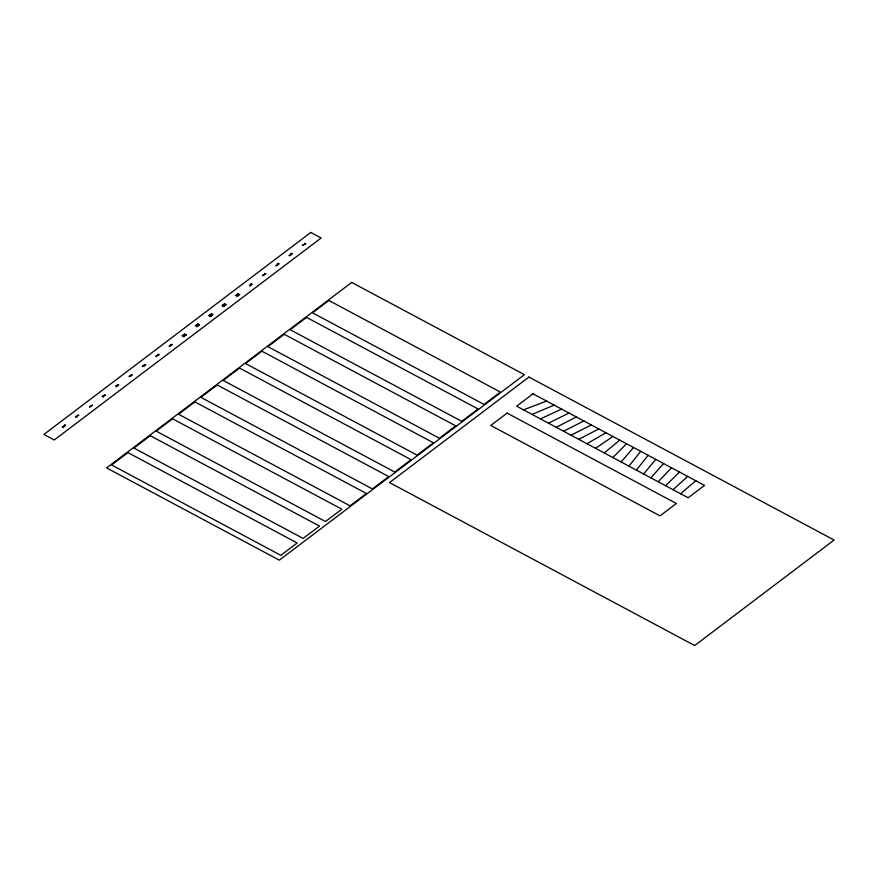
<?xml version="1.0" encoding="UTF-8"?>
<svg xmlns="http://www.w3.org/2000/svg" width="878" height="878" viewBox="0 0 878 878"><rect width="100%" height="100%" fill="white"/><g stroke="black" fill="none" stroke-linecap="round" stroke-linejoin="round"><path stroke-width="1.32" d="M129.417 376.322L130.679 375.586M142.763 366.225L144.025 365.489M171.847 344.714L170.661 345.449M170.464 345.175L171.715 344.461M250.735 285.098L249.604 285.635M130.811 375.839L129.56 376.552M144.146 365.764L142.949 366.466M249.473 285.35L250.636 284.757M250.647 284.252L251.317 283.737M250.91 284.274L251.69 283.857M251.843 284.231L251.119 284.615M636.396 470.114L648.14 455.298M628.944 466.13L640.72 451.325M643.64 473.988L655.767 459.37M621.119 461.96L633.532 447.495M130.987 376.047L129.077 376.508L132.15 374.654A1.547 0.746 -28.3 0 1 132.413 374.884L132.106 375.115M144.343 365.939L142.423 366.477L145.496 364.557M650.872 477.841L663.592 463.54M658.182 481.748L671.538 467.787M612.866 457.548L626.552 443.763M665.59 485.71L679.583 472.079M673.075 489.704L687.683 476.403M170.584 344.681C169.454 345.778 171.77 345.712 169.717 346.184M211.17 316.047L211.016 315.356L212.619 314.741A1.152 0.56 -28.3 0 0 211.949 314.522L212.794 314.379M680.615 493.732L695.804 480.749M251.942 284.439L251.108 284.801M604.273 452.96L619.725 440.119M63.666 426.741L63.567 426.006L65.159 425.336A1.152 0.56 -28.3 0 0 64.5 425.171L65.356 425.029M65.213 425.753L64.27 426.126M212.641 315.114L211.587 315.465M184.38 334.2L182.031 335.978L184.929 333.936M197.737 324.092L195.377 325.87L198.285 323.828M211.115 314.017L208.766 315.806L211.752 313.797M224.45 303.909L222.09 305.687L224.998 303.645M75.541 416.666L76.748 417.127L75.892 416.666A1.482 0.713 -28.3 0 1 76.726 416.359L78.855 415.195L77.648 415.151M104.306 394.979L105.514 395.012L103.505 396.154A1.482 0.713 -28.3 0 0 102.528 396.417M237.949 293.9L235.589 295.677L238.498 293.636M91.872 405.307L89.512 407.096L92.497 405.087M223.012 306.005L224.23 306.466L223.363 306.005M225.119 304.501L226.326 304.534L224.208 305.687A1.482 0.713 -28.3 0 0 223.352 305.939M145.452 365.018L145.748 364.798A1.547 0.746 -28.3 0 0 145.485 364.568M305.774 243.799L304.567 243.283L305.434 243.744M239.277 294.613L236.917 296.391L239.826 294.349M250.636 285.537L249.835 285.888M211.335 316.179L210.369 316.563M63.874 426.851L62.887 427.224M170.837 344.758L172.198 344.483L169.059 346.327M290.333 254.291L291.759 253.292L292.55 253.72L290.805 254.181M276.998 264.377L278.425 263.378L279.215 263.806L277.481 264.267M595.547 448.307L612.899 436.476M586.965 443.719L605.952 432.766M263.104 275.121L263.872 274.935L263.159 275.319A4.851 2.349 -28.3 0 0 262.599 275.659L262.39 275.549A4.939 2.393 -28.3 0 1 262.95 275.209L263.06 275.143M156.602 355.996L157.129 355.722L156.46 356.084A4.851 2.349 -28.3 0 0 155.856 356.446L155.647 356.336A4.939 2.393 -28.3 0 1 156.207 355.996L156.328 355.93M578.745 439.329L598.774 428.936M303.634 244.578L302.954 244.929A4.939 2.393 -28.3 0 0 302.394 245.269L302.603 245.39A4.851 2.349 -28.3 0 1 303.162 245.039L304.468 244.369M556.213 427.301L576.374 416.973M563.599 431.241L583.848 420.957M303.876 244.655L305.171 244.051M263.663 274.825L265.266 274.101M263.916 274.913L265.946 273.936L264.849 273.354L265.43 274.024M158.698 354.811L158.106 354.13L159.203 354.723L156.964 355.601L157.974 355.118M570.996 435.192L591.366 424.974M548.52 423.196L568.988 413.022M540.453 418.883L561.613 409.093M532.079 414.405L554.161 405.109M523.54 409.85L546.61 401.081M197.671 325.497L199.13 324.794A5.301 2.568 -28.3 0 0 199.569 324.597L197.056 326.77L197.506 326.177L196.694 325.749L197.583 325.354M116.796 385.672L118.267 385.113L116.412 385.793M184.051 335.692L185.774 334.891A5.301 2.568 -28.3 0 0 186.224 334.705L183.711 336.878L184.15 336.285L183.337 335.846L184.139 335.484M103.977 395.879L103.33 396A1.493 0.724 -28.3 0 0 102.177 396.461L103.406 396.944L102.55 396.483M77.308 416.062L76.759 416.161A1.493 0.724 -28.3 0 0 75.508 416.644M144.991 364.732L143.663 365.358L144.365 365.336M131.645 374.829L130.482 375.334L131.031 375.433M209.886 316.464L210.007 315.904A1.317 0.637 -28.3 0 0 210.182 316.278M62.382 427.081L62.557 426.554A1.317 0.637 -28.3 0 0 62.744 426.927M289.455 255.289L289.005 255.246A1.262 0.615 -28.3 0 0 289.191 255.564M222.99 305.983A1.493 0.724 -28.3 0 1 224.099 305.511M277.821 264.991A1.262 0.615 -28.3 0 1 276.186 265.76M275.868 265.661A1.262 0.615 -28.3 0 1 275.747 265.463M291.156 254.894A1.262 0.615 -28.3 0 1 289.52 255.663M310.779 232.461L43.9 434.445L54.26 439.977L321.139 237.993L310.779 232.461M116.115 385.705L116.203 386.935L118.717 384.762A5.301 2.568 -28.3 0 1 118.278 384.948L116.115 385.705M185.774 335.056L183.842 335.758L185.774 335.056M351.694 282.431L106.6 467.93L279.336 560.164L524.418 374.665L351.694 282.431M127.903 452.587L111.572 464.945L280.839 555.346L297.181 542.977L127.903 452.587M150.237 435.686L133.895 448.054L303.162 538.444L319.504 526.076L150.237 435.686M172.56 418.784L156.229 431.153L325.497 521.543L341.838 509.174L172.56 418.784M194.894 401.883L178.552 414.251L350.081 505.838L366.411 493.48L194.894 401.883M217.228 384.981L200.886 397.35L372.404 488.936L388.745 476.578L217.228 384.981M239.551 368.08L223.21 380.448L394.738 472.046L411.08 459.677L239.551 368.08M261.885 351.178L245.544 363.547L417.072 455.144L433.403 442.775L261.885 351.178M284.22 334.277L267.878 346.645L439.395 438.243L455.737 425.874L284.22 334.277M306.554 317.375L290.201 329.744L461.729 421.341L478.071 408.972L306.554 317.375M328.877 300.474L312.535 312.842L484.052 404.44L500.394 392.071L328.877 300.474M528.929 377.068L389.525 482.582L694.696 645.539L834.1 540.036L528.929 377.068M507.111 413.11L490.769 425.479L660.047 515.869L676.378 503.5L507.111 413.11M533.001 393.805L516.659 406.185L688.176 497.771L704.518 485.402L533.001 393.805"/></g></svg>
